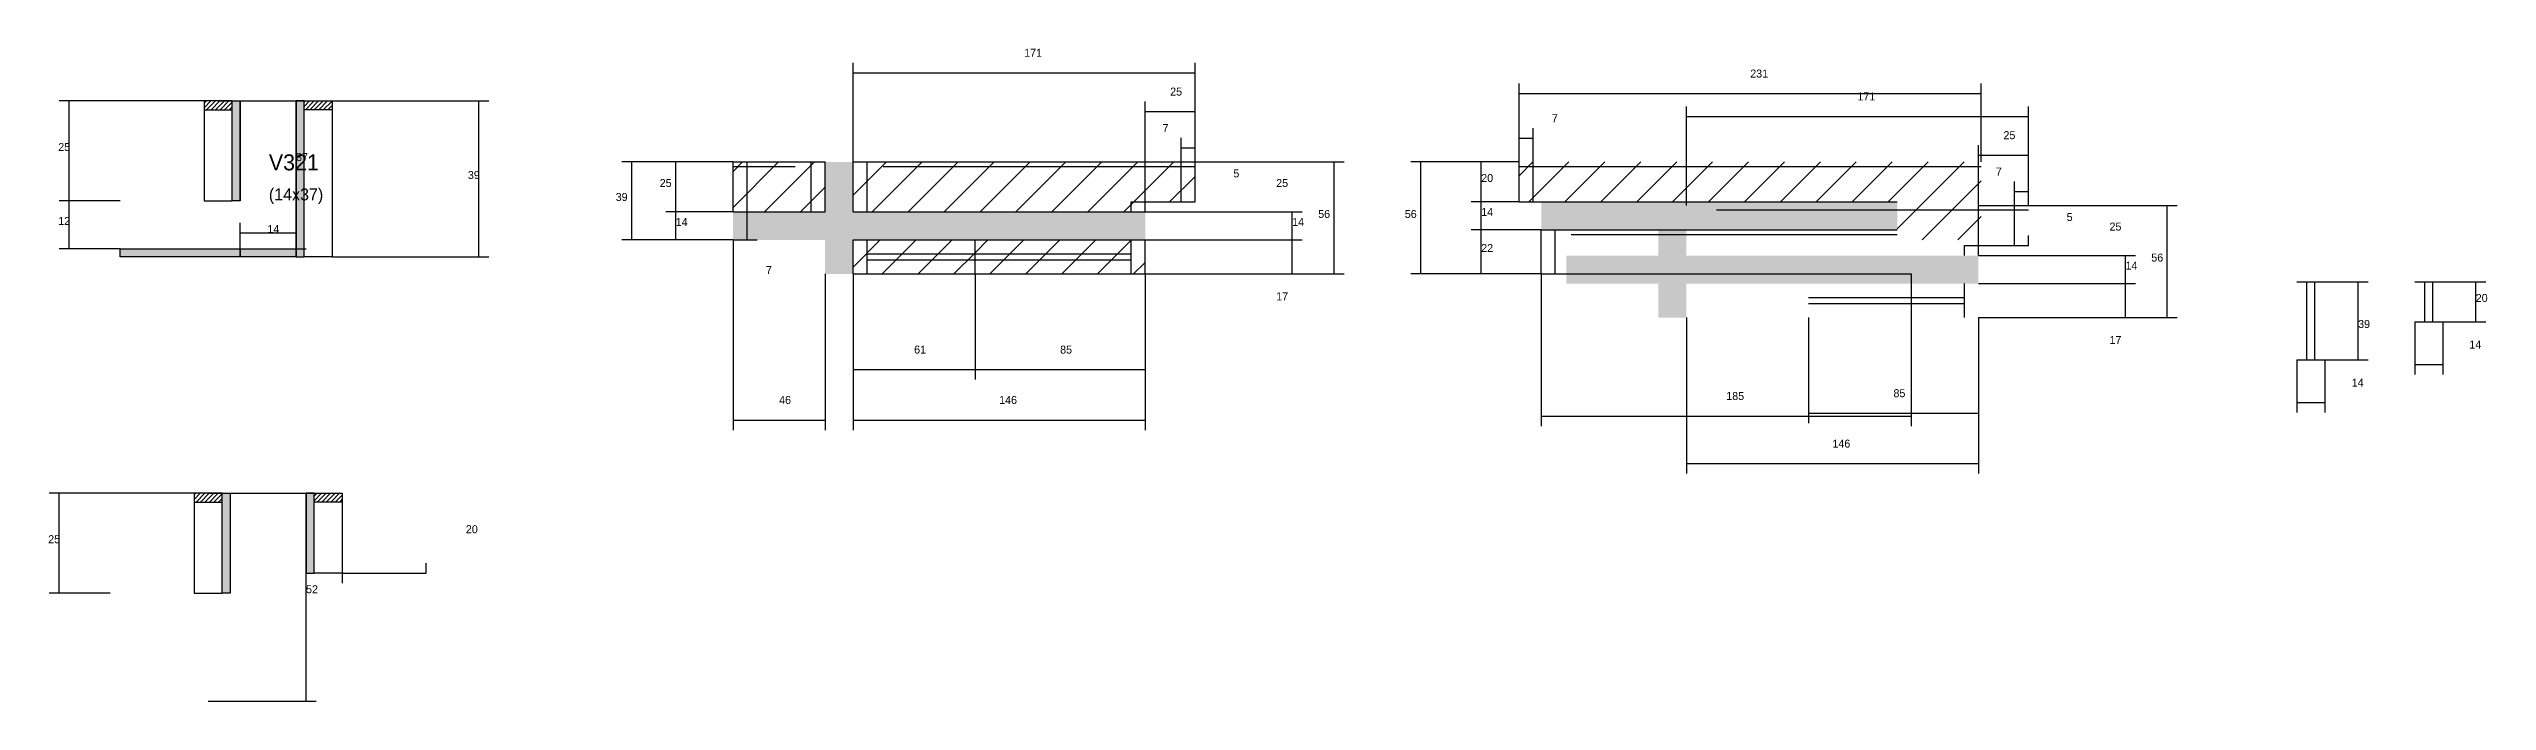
# Model space of a CAD drawing. Header units: metres. Extents: x -65046 to 21926, y -45195 to 1016.
# Drawn here: x 9490 to 10709, y -44260 to -43934 of the extents above; entities that cross this region are included whole.
import ezdxf

# ---------------------------------------------------------------- set-up
doc = ezdxf.new("R2010")
doc.units = ezdxf.units.M
for name, color, linetype in [('COTA', 241, 'Continuous'), ('Hachura', 253, 'Continuous'), ('Madeira', 126, 'Continuous'), ('Painéis', 200, 'Continuous'), ('SARR_2.2x7', 40, 'Continuous'), ('SARR_EDITAR', 141, 'Continuous'), ('Texto Seção', 7, 'Continuous')]:
    doc.layers.add(name, color=color, linetype=linetype)

msp = doc.modelspace()

# ---------------------------------------------------------------- hatches: boundary and pattern name
at = {"layer": 'COTA'}
h = msp.add_hatch(dxfattribs=at)
h.set_pattern_fill('AR-CONC', scale=0.03)
h.paths.add_polyline_path([(9892.1, -44015.8), (9892.1, -43990.8), (9878.1, -43990.8), (9878.1, -44015.8), (9832.1, -44015.8), (9832.1, -44029.8), (9878.1, -44029.8), (9878.1, -44046.8), (9892.1, -44046.8), (9892.1, -44029.8), (10038.1, -44029.8), (10038.1, -44015.8)])
h = msp.add_hatch(dxfattribs=at)
h.set_pattern_fill('AR-CONC', scale=0.03)
h.paths.add_polyline_path([(10414.1, -44024.8), (10414.1, -44010.8), (10236.1, -44010.8), (10236.1, -44024.8)])
h = msp.add_hatch(dxfattribs=at)
h.set_pattern_fill('AR-CONC', scale=0.03)
h.paths.add_polyline_path([(10308.7, -44037.6), (10308.7, -44012.6), (10294.7, -44012.6), (10294.7, -44037.6), (10248.7, -44037.6), (10248.7, -44051.6), (10294.7, -44051.6), (10294.7, -44068.6), (10308.7, -44068.6), (10308.7, -44051.6), (10454.7, -44051.6), (10454.7, -44037.6)])
at = {"layer": 'Hachura'}
h = msp.add_hatch(dxfattribs=at)
h.set_pattern_fill('ANSI31', scale=0.5)
h.paths.add_polyline_path([(9581.6, -43964.7), (9581.6, -43960.3), (9581.6, -43960.3), (9567.6, -43960.3), (9567.6, -43960.3), (9567.6, -43964.7), (9567.6, -43964.7), (9581.6, -43964.7)])
h = msp.add_hatch(color=8, dxfattribs=at)
h.dxf.hatch_style = 1
h.paths.add_polyline_path([(9581.6, -43960.3), (9585.6, -43960.3), (9585.6, -44010.3), (9581.6, -44010.3)])
h = msp.add_hatch(color=8, dxfattribs=at)
h.dxf.hatch_style = 1
h.paths.add_polyline_path([(9613.6, -43960.3), (9617.6, -43960.3), (9617.6, -43960.3), (9617.6, -44038.3), (9617.6, -44038.3), (9613.6, -44038.3), (9613.6, -44038.3), (9613.6, -43960.3)])
h = msp.add_hatch(dxfattribs=at)
h.set_pattern_fill('ANSI31', scale=0.5)
h.paths.add_polyline_path([(9617.6, -43964.7), (9617.6, -43960.3), (9617.6, -43960.3), (9631.6, -43960.3), (9631.6, -43960.3), (9631.6, -43964.7), (9631.6, -43964.7), (9617.6, -43964.7)])
h = msp.add_hatch(dxfattribs=at)
h.set_pattern_fill('ANSI31', scale=4)
h.paths.add_polyline_path([(9878.1, -43990.8), (9832.1, -43990.8), (9832.1, -44015.8), (9878.1, -44015.8)])
h = msp.add_hatch(dxfattribs=at)
h.set_pattern_fill('ANSI31', scale=4)
h.paths.add_polyline_path([(10038.1, -44015.8), (10038.1, -44010.8), (10063.1, -44010.8), (10063.1, -43990.8), (9892.1, -43990.8), (9892.1, -44015.8)])
h = msp.add_hatch(dxfattribs=at)
h.set_pattern_fill('ANSI31', scale=4)
h.paths.add_polyline_path([(10225.1, -43990.8), (10225.1, -44010.8), (10414.1, -44010.8), (10414.1, -44029.8), (10456.1, -44029.8), (10456.1, -43990.8)])
h = msp.add_hatch(dxfattribs=at)
h.set_pattern_fill('ANSI31', scale=4)
h.paths.add_polyline_path([(10438.4, -44029.7), (10438.4, -44010.9), (10438.4, -44010.9), (10423.4, -44010.9), (10423.4, -44010.9), (10423.4, -44029.7), (10423.4, -44029.7), (10438.4, -44029.7)])
h = msp.add_hatch(dxfattribs=at)
h.set_pattern_fill('ANSI31', scale=4)
h.paths.add_polyline_path([(9892.1, -44029.8), (9892.1, -44046.8), (9953.1, -44046.8), (9953.1, -44029.8)])
h = msp.add_hatch(dxfattribs=at)
h.set_pattern_fill('ANSI31', scale=4)
h.paths.add_polyline_path([(10038.1, -44046.8), (10038.1, -44029.8), (9953.1, -44029.8), (9953.1, -44046.8)])
h = msp.add_hatch(color=8, dxfattribs=at)
h.dxf.hatch_style = 1
h.paths.add_polyline_path([(9525.6, -44038.3), (9525.6, -44034.3), (9525.6, -44034.3), (9585.6, -44034.3), (9585.6, -44034.3), (9585.6, -44038.3), (9585.6, -44038.3), (9525.6, -44038.3)])
h = msp.add_hatch(color=8, dxfattribs=at)
h.dxf.hatch_style = 1
h.paths.add_polyline_path([(9585.6, -44038.3), (9585.6, -44034.3), (9585.6, -44034.3), (9613.6, -44034.3), (9613.6, -44034.3), (9613.6, -44038.3), (9613.6, -44038.3), (9585.6, -44038.3)])
h = msp.add_hatch(dxfattribs=at)
h.set_pattern_fill('ANSI31', scale=0.5)
h.paths.add_polyline_path([(9576.6, -44160.8), (9576.6, -44156.4), (9576.6, -44156.4), (9562.6, -44156.4), (9562.6, -44156.4), (9562.6, -44160.8), (9562.6, -44160.8), (9576.6, -44160.8)])
h = msp.add_hatch(color=8, dxfattribs=at)
h.dxf.hatch_style = 1
h.paths.add_polyline_path([(9576.6, -44156.4), (9580.6, -44156.4), (9580.6, -44206.4), (9576.6, -44206.4)])
h = msp.add_hatch(color=8, dxfattribs=at)
h.dxf.hatch_style = 1
h.paths.add_polyline_path([(9622.6, -44156.4), (9618.6, -44156.4), (9618.6, -44156.4), (9618.6, -44196.4), (9618.6, -44196.4), (9622.6, -44196.4), (9622.6, -44196.4), (9622.6, -44156.4)])
h = msp.add_hatch(dxfattribs=at)
h.set_pattern_fill('ANSI31', scale=0.5)
h.paths.add_polyline_path([(9622.6, -44160.8), (9622.6, -44156.4), (9622.6, -44156.4), (9636.6, -44156.4), (9636.6, -44156.4), (9636.6, -44160.8), (9636.6, -44160.8), (9622.6, -44160.8)])

# ---------------------------------------------------------------- linework, layer by layer
at = {"layer": 'COTA'}
for p, q in [((9892.1, -43990.8), (9892.1, -43941.2)), ((9892.1, -43946.2), (10063.1, -43946.2)), ((10063.1, -43990.8), (10063.1, -43941.2)), ((10225.1, -43990.8), (10225.1, -43951.6)), ((10225.1, -43956.6), (10456.1, -43956.6)), ((10456.1, -43990.8), (10456.1, -43951.6)), ((9567.6, -43960.3), (9495.2, -43960.3)), ((9500.2, -44010.3), (9500.2, -43960.3)), ((9574.6, -43960.3), (9618.6, -43960.3)), ((9613.6, -44034.3), (9613.6, -43960.3)), ((9631.6, -43960.3), (9710, -43960.3)), ((9705, -44038.3), (9705, -43960.3)), ((10038.1, -44010.8), (10038.1, -43960.6)), ((10038.1, -43965.6), (10063.1, -43965.6)), ((10063.1, -43990.8), (10063.1, -43960.6)), ((10308.7, -44012.6), (10308.7, -43963)), ((10308.7, -43968), (10479.7, -43968)), ((10479.7, -44012.6), (10479.7, -43963)), ((10056.1, -43990.8), (10056.1, -43978.8)), ((10056.1, -43983.8), (10063.1, -43983.8)), ((10063.1, -43990.8), (10063.1, -43978.8)), ((10225.1, -43990.8), (10225.1, -43973.9)), ((10225.1, -43978.9), (10232.1, -43978.9)), ((10232.1, -43990.8), (10232.1, -43973.9)), ((10454.7, -44032.6), (10454.7, -43982.4)), ((10479.7, -44012.6), (10479.7, -43982.4)), ((9832.1, -43990.8), (9776.4, -43990.8)), ((9781.4, -44029.8), (9781.4, -43990.8)), ((9832.1, -43990.8), (9798.4, -43990.8)), ((9803.4, -44015.8), (9803.4, -43990.8)), ((10038.1, -44015.8), (10038.1, -43985.8)), ((10038.1, -43990.8), (10063.1, -43990.8)), ((10063.1, -43990.8), (10063.1, -43985.8)), ((10063.1, -43990.8), (10137.6, -43990.8)), ((10132.6, -44046.8), (10132.6, -43990.8)), ((10225.1, -43990.8), (10170.9, -43990.8)), ((10175.9, -44046.8), (10175.9, -43990.8)), ((10225.1, -43990.8), (10201.1, -43990.8)), ((10206.1, -44010.8), (10206.1, -43990.8)), ((10454.7, -43987.4), (10479.7, -43987.4)), ((10038.1, -44015.8), (10038.1, -44005.8)), ((10063.1, -44010.8), (10063.1, -44005.8)), ((10454.7, -44037.6), (10454.7, -44007.6)), ((10472.7, -44012.6), (10472.7, -44000.6)), ((10472.7, -44005.6), (10479.7, -44005.6)), ((10479.7, -44012.6), (10479.7, -44000.6)), ((10479.7, -44012.6), (10479.7, -44007.6)), ((9525.6, -44010.3), (9495.2, -44010.3)), ((9525.6, -44010.3), (9495.2, -44010.3)), ((9500.2, -44034.3), (9500.2, -44010.3)), ((9832.1, -44015.8), (9798.4, -44015.8)), ((9832.1, -44015.8), (9798.4, -44015.8)), ((9803.4, -44029.8), (9803.4, -44015.8)), ((9839.1, -44029.8), (9839.1, -44015.8)), ((9839.1, -44015.8), (9844.1, -44015.8)), ((10038.1, -44010.8), (10063.1, -44010.8)), ((10038.1, -44015.8), (10116.6, -44015.8)), ((10111.6, -44029.8), (10111.6, -44015.8)), ((10225.1, -44010.8), (10201.1, -44010.8)), ((10225.1, -44010.8), (10201.1, -44010.8)), ((10206.1, -44024.8), (10206.1, -44010.8)), ((10454.7, -44012.6), (10479.7, -44012.6)), ((10479.7, -44012.6), (10554.1, -44012.6)), ((10549.1, -44068.6), (10549.1, -44012.6)), ((9585.6, -44034.3), (9585.6, -44021.3)), ((9585.6, -44026.3), (9613.6, -44026.3)), ((9613.6, -44034.3), (9613.6, -44021.3)), ((9832.1, -44029.8), (9776.4, -44029.8)), ((9832.1, -44029.8), (9798.4, -44029.8)), ((9832.1, -44029.8), (9832.1, -44124.8)), ((9832.1, -44029.8), (9844.1, -44029.8)), ((10038.1, -44029.8), (10116.6, -44029.8)), ((10038.1, -44029.8), (10116.6, -44029.8)), ((10111.6, -44046.8), (10111.6, -44029.8)), ((10236.1, -44024.8), (10201.1, -44024.8)), ((10236.1, -44024.8), (10201.1, -44024.8)), ((10206.1, -44046.8), (10206.1, -44024.8)), ((10454.7, -44037.6), (10454.7, -44027.6)), ((10454.7, -44032.6), (10479.7, -44032.6)), ((10479.7, -44032.6), (10479.7, -44027.6)), ((9525.6, -44034.3), (9495.2, -44034.3)), ((9574.6, -44034.3), (9618.6, -44034.3)), ((9631.6, -44038.3), (9710, -44038.3)), ((10454.7, -44037.6), (10533.2, -44037.6)), ((10528.2, -44051.6), (10528.2, -44037.6)), ((9878.1, -44046.8), (9878.1, -44124.8)), ((9892.1, -44046.8), (9892.1, -44099.6)), ((9892.1, -44046.8), (9892.1, -44124.8)), ((9953.1, -44046.8), (9953.1, -44099.6)), ((9953.1, -44046.8), (9953.1, -44099.6)), ((10038.1, -44046.8), (10038.1, -44099.6)), ((10038.1, -44046.8), (10038.1, -44124.8)), ((10038.1, -44046.8), (10116.6, -44046.8)), ((10038.1, -44046.8), (10137.6, -44046.8)), ((10236.1, -44046.8), (10170.9, -44046.8)), ((10236.1, -44046.8), (10201.1, -44046.8)), ((10236.1, -44046.8), (10236.1, -44122.8)), ((10421.1, -44046.8), (10421.1, -44122.8)), ((10454.7, -44051.6), (10533.2, -44051.6)), ((10454.7, -44051.6), (10533.2, -44051.6)), ((10528.2, -44068.6), (10528.2, -44051.6)), ((10627.9, -44050.8), (10649.5, -44050.8)), ((10644.5, -44089.8), (10644.5, -44050.8)), ((10686.8, -44050.8), (10708.3, -44050.8)), ((10703.3, -44070.8), (10703.3, -44050.8)), ((10308.7, -44068.6), (10308.7, -44146.6)), ((10369.7, -44068.6), (10369.7, -44121.4)), ((10454.7, -44068.6), (10454.7, -44121.4)), ((10454.7, -44068.6), (10454.7, -44146.6)), ((10454.7, -44068.6), (10533.2, -44068.6)), ((10454.7, -44068.6), (10554.1, -44068.6)), ((10672.8, -44070.8), (10672.8, -44097.1)), ((10686.8, -44070.8), (10708.3, -44070.8)), ((10686.8, -44070.8), (10686.8, -44097.1)), ((10613.9, -44089.8), (10613.9, -44116.1)), ((10627.9, -44089.8), (10649.5, -44089.8)), ((10627.9, -44089.8), (10627.9, -44116.1)), ((10672.8, -44092.1), (10686.8, -44092.1)), ((9892.1, -44094.6), (9953.1, -44094.6)), ((9953.1, -44094.6), (10038.1, -44094.6)), ((10236.1, -44117.8), (10421.1, -44117.8)), ((10369.7, -44116.4), (10454.7, -44116.4)), ((10613.9, -44111.1), (10627.9, -44111.1)), ((9832.1, -44119.8), (9878.1, -44119.8)), ((9892.1, -44119.8), (10038.1, -44119.8)), ((10308.7, -44141.6), (10454.7, -44141.6)), ((9562.6, -44156.4), (9490.2, -44156.4)), ((9495.2, -44206.4), (9495.2, -44156.4)), ((9569.6, -44156.4), (9623.6, -44156.4)), ((9618.6, -44260.4), (9618.6, -44156.4)), ((9636.6, -44156.4), (9636.6, -44201.4)), ((9636.6, -44196.4), (9678.6, -44196.4)), ((9678.6, -44196.4), (9678.6, -44191.4)), ((9520.6, -44206.4), (9490.2, -44206.4)), ((9569.6, -44260.4), (9623.6, -44260.4))]:
    msp.add_line(p, q, dxfattribs=at)
at = {"layer": 'Madeira'}
for points in [[(9581.6, -43964.7), (9581.6, -43960.3), (9567.6, -43960.3), (9567.6, -43964.7)], [(9581.6, -43960.3), (9567.6, -43960.3), (9567.6, -44010.3), (9581.6, -44010.3)], [(9617.6, -43964.7), (9617.6, -43960.3), (9631.6, -43960.3), (9631.6, -43964.7)], [(9617.6, -43960.3), (9631.6, -43960.3), (9631.6, -44038.3), (9617.6, -44038.3)], [(9576.6, -44160.8), (9576.6, -44156.4), (9562.6, -44156.4), (9562.6, -44160.8)], [(9576.6, -44156.4), (9562.6, -44156.4), (9562.6, -44206.4), (9576.6, -44206.4)], [(9622.6, -44160.8), (9622.6, -44156.4), (9636.6, -44156.4), (9636.6, -44160.8)], [(9622.6, -44156.4), (9636.6, -44156.4), (9636.6, -44196.4), (9622.6, -44196.4)]]:
    msp.add_lwpolyline(points, close=True, dxfattribs=at)
at = {"layer": 'Painéis'}
for p, q in [((9585.6, -44010.3), (9585.6, -43960.3)), ((9613.6, -44038.3), (9613.6, -43960.3)), ((9832.1, -43990.8), (9878.1, -43990.8)), ((9832.1, -44015.8), (9832.1, -43990.8)), ((9878.1, -44015.8), (9878.1, -43990.8)), ((9892.1, -43990.8), (10063.1, -43990.8)), ((9892.1, -44015.8), (9892.1, -43990.8)), ((10063.1, -44010.8), (10063.1, -43990.8)), ((10225.1, -44010.8), (10225.1, -43990.8)), ((9832.1, -44015.8), (9878.1, -44015.8)), ((9892.1, -44015.8), (10038.1, -44015.8)), ((10038.1, -44010.8), (10063.1, -44010.8)), ((10038.1, -44015.8), (10038.1, -44010.8)), ((10225.1, -44010.8), (10414.1, -44010.8)), ((9892.1, -44029.8), (10038.1, -44029.8)), ((9892.1, -44046.8), (9892.1, -44029.8)), ((9953.1, -44046.8), (9953.1, -44029.8)), ((10038.1, -44046.8), (10038.1, -44029.8)), ((10236.1, -44024.8), (10414.1, -44024.8)), ((10236.1, -44046.8), (10236.1, -44024.8)), ((10454.7, -44032.6), (10479.7, -44032.6)), ((9525.6, -44034.3), (9585.6, -44034.3)), ((9525.6, -44038.3), (9525.6, -44034.3)), ((9585.6, -44034.3), (9613.6, -44034.3)), ((9585.6, -44038.3), (9585.6, -44034.3)), ((9613.6, -44038.3), (9613.6, -44034.3)), ((9892.1, -44046.8), (10038.1, -44046.8)), ((10236.1, -44046.8), (10421.1, -44046.8)), ((10613.9, -44050.8), (10627.9, -44050.8)), ((10672.8, -44050.8), (10686.8, -44050.8)), ((10672.8, -44070.8), (10686.8, -44070.8)), ((10613.9, -44089.8), (10627.9, -44089.8))]:
    msp.add_line(p, q, dxfattribs=at)
for points in [[(9581.6, -43960.3), (9585.6, -43960.3), (9585.6, -44010.3), (9581.6, -44010.3)], [(9617.6, -43960.3), (9613.6, -43960.3), (9613.6, -44038.3), (9617.6, -44038.3)], [(9525.6, -44038.3), (9525.6, -44034.3), (9585.6, -44034.3), (9585.6, -44038.3)], [(9585.6, -44038.3), (9585.6, -44034.3), (9613.6, -44034.3), (9613.6, -44038.3)], [(9576.6, -44156.4), (9580.6, -44156.4), (9580.6, -44206.4), (9576.6, -44206.4)], [(9622.6, -44156.4), (9618.6, -44156.4), (9618.6, -44196.4), (9622.6, -44196.4)]]:
    msp.add_lwpolyline(points, close=True, dxfattribs=at)
at = {"layer": 'SARR_2.2x7'}
for p, q in [((9832.1, -43993), (9863.1, -43993)), ((9839.1, -44015.8), (9839.1, -43990.8)), ((9871.1, -44015.8), (9871.1, -43990.8)), ((9899.1, -44015.8), (9899.1, -43990.8)), ((9907.1, -43993), (10063.1, -43993)), ((10056.1, -44010.8), (10056.1, -43990.8)), ((10225.1, -43993), (10456.1, -43993)), ((10232.1, -44010.8), (10232.1, -43990.8)), ((10031.1, -44015.8), (10031.1, -44010.8)), ((10031.1, -44010.8), (10038.1, -44010.8)), ((10323.7, -44014.8), (10479.7, -44014.8)), ((10472.7, -44032.6), (10472.7, -44012.6)), ((9899.1, -44046.8), (9899.1, -44029.8)), ((10031.1, -44046.8), (10031.1, -44029.8)), ((10243.1, -44046.8), (10243.1, -44024.8)), ((10251.1, -44027), (10414.1, -44027)), ((10447.7, -44037.6), (10447.7, -44032.6)), ((10447.7, -44032.6), (10454.7, -44032.6)), ((9899.1, -44036.8), (9953.1, -44036.8)), ((9899.1, -44039.8), (9953.1, -44039.8)), ((9953.1, -44036.8), (10031.1, -44036.8)), ((9953.1, -44039.8), (10031.1, -44039.8)), ((10447.7, -44068.6), (10447.7, -44051.6)), ((10369.7, -44058.6), (10447.7, -44058.6)), ((10369.7, -44061.6), (10447.7, -44061.6))]:
    msp.add_line(p, q, dxfattribs=at)
at = {"layer": 'SARR_EDITAR'}
for p, q in [((10618.9, -44089.8), (10618.9, -44050.8)), ((10622.9, -44089.8), (10622.9, -44050.8)), ((10677.8, -44070.8), (10677.8, -44050.8)), ((10681.8, -44070.8), (10681.8, -44050.8))]:
    msp.add_line(p, q, dxfattribs=at)

# ---------------------------------------------------------------- texts
at = {"layer": 'COTA'}
for s, p in [('171', (9977.6, -43938.2)), ('231', (10340.6, -43948.6)), ('25', (10050.6, -43957.6)), ('171', (10394.2, -43960)), ('7', (10046.8, -43975.8)), ('7', (10241.4, -43970.9)), ('25', (9494.7, -43985.3)), ('25', (10467.2, -43979.4)), ('37', (9613.6, -43990.3)), ('39', (9699.5, -43999.3)), ('5', (10082.2, -43998.5)), ('7', (10463.4, -43997.6)), ('39', (9773.4, -44010.3)), ('25', (9795.4, -44003.3)), ('25', (10103.6, -44003.3)), ('20', (10206.1, -44000.8)), ('12', (9494.7, -44022.3)), ('14', (9803.4, -44022.8)), ('14', (10111.6, -44022.8)), ('56', (10124.6, -44018.8)), ('56', (10167.9, -44018.8)), ('14', (10206.1, -44017.8)), ('5', (10498.8, -44020.3)), ('14', (9599.3, -44026.3)), ('22', (10206.1, -44035.8)), ('25', (10520.2, -44025.1)), ('7', (9848.5, -44046.8)), ('14', (10528.2, -44044.6)), ('56', (10541.1, -44040.6)), ('17', (10103.6, -44060)), ('20', (10703.3, -44060.8)), ('17', (10520.2, -44081.8)), ('39', (10644.5, -44073.8)), ('14', (10700.1, -44084.1)), ('61', (9922.6, -44086.6)), ('85', (9995.6, -44086.6)), ('185', (10328.6, -44109.8)), ('85', (10412.2, -44108.4)), ('14', (10641.3, -44103.1)), ('46', (9855.1, -44111.8)), ('146', (9965.1, -44111.8)), ('146', (10381.7, -44133.6)), ('25', (9489.7, -44181.4)), ('20', (9698.5, -44176.4)), ('52', (9618.6, -44206.4))]:
    msp.add_text(s, height=4, dxfattribs=at).set_placement(p)
at = {"layer": 'Texto Seção'}
for s, height, p in [('V321', 8, (9600, -43995)), ('(14x37)', 6, (9600, -44010))]:
    msp.add_text(s, height=height, dxfattribs=at).set_placement(p)

doc.saveas('drawing.dxf')
